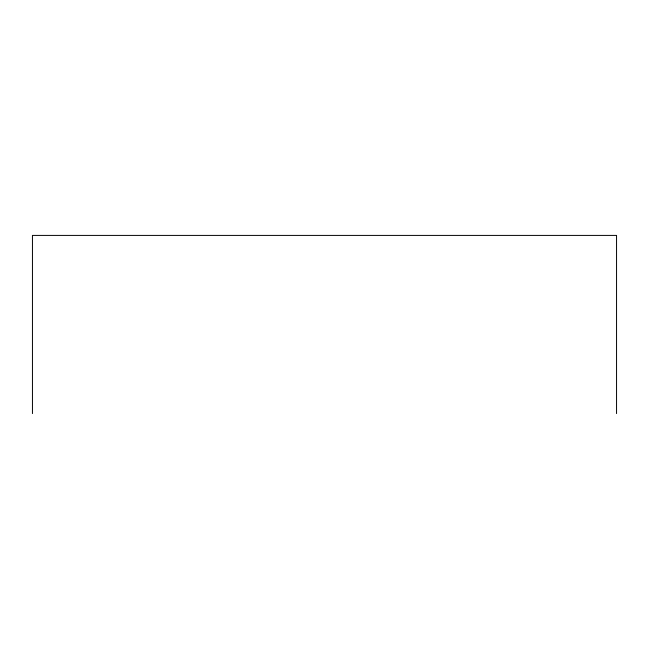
<?xml version="1.0" encoding="UTF-8"?>
<svg xmlns="http://www.w3.org/2000/svg" width="649" height="649" viewBox="0 0 649 649"><rect width="100%" height="100%" fill="white"/><g stroke="black" fill="none" stroke-linecap="round" stroke-linejoin="round"><path stroke-width="0.97" d="M616.55 413.591L616.55 235.409L32.45 235.409L32.45 413.591"/></g></svg>
